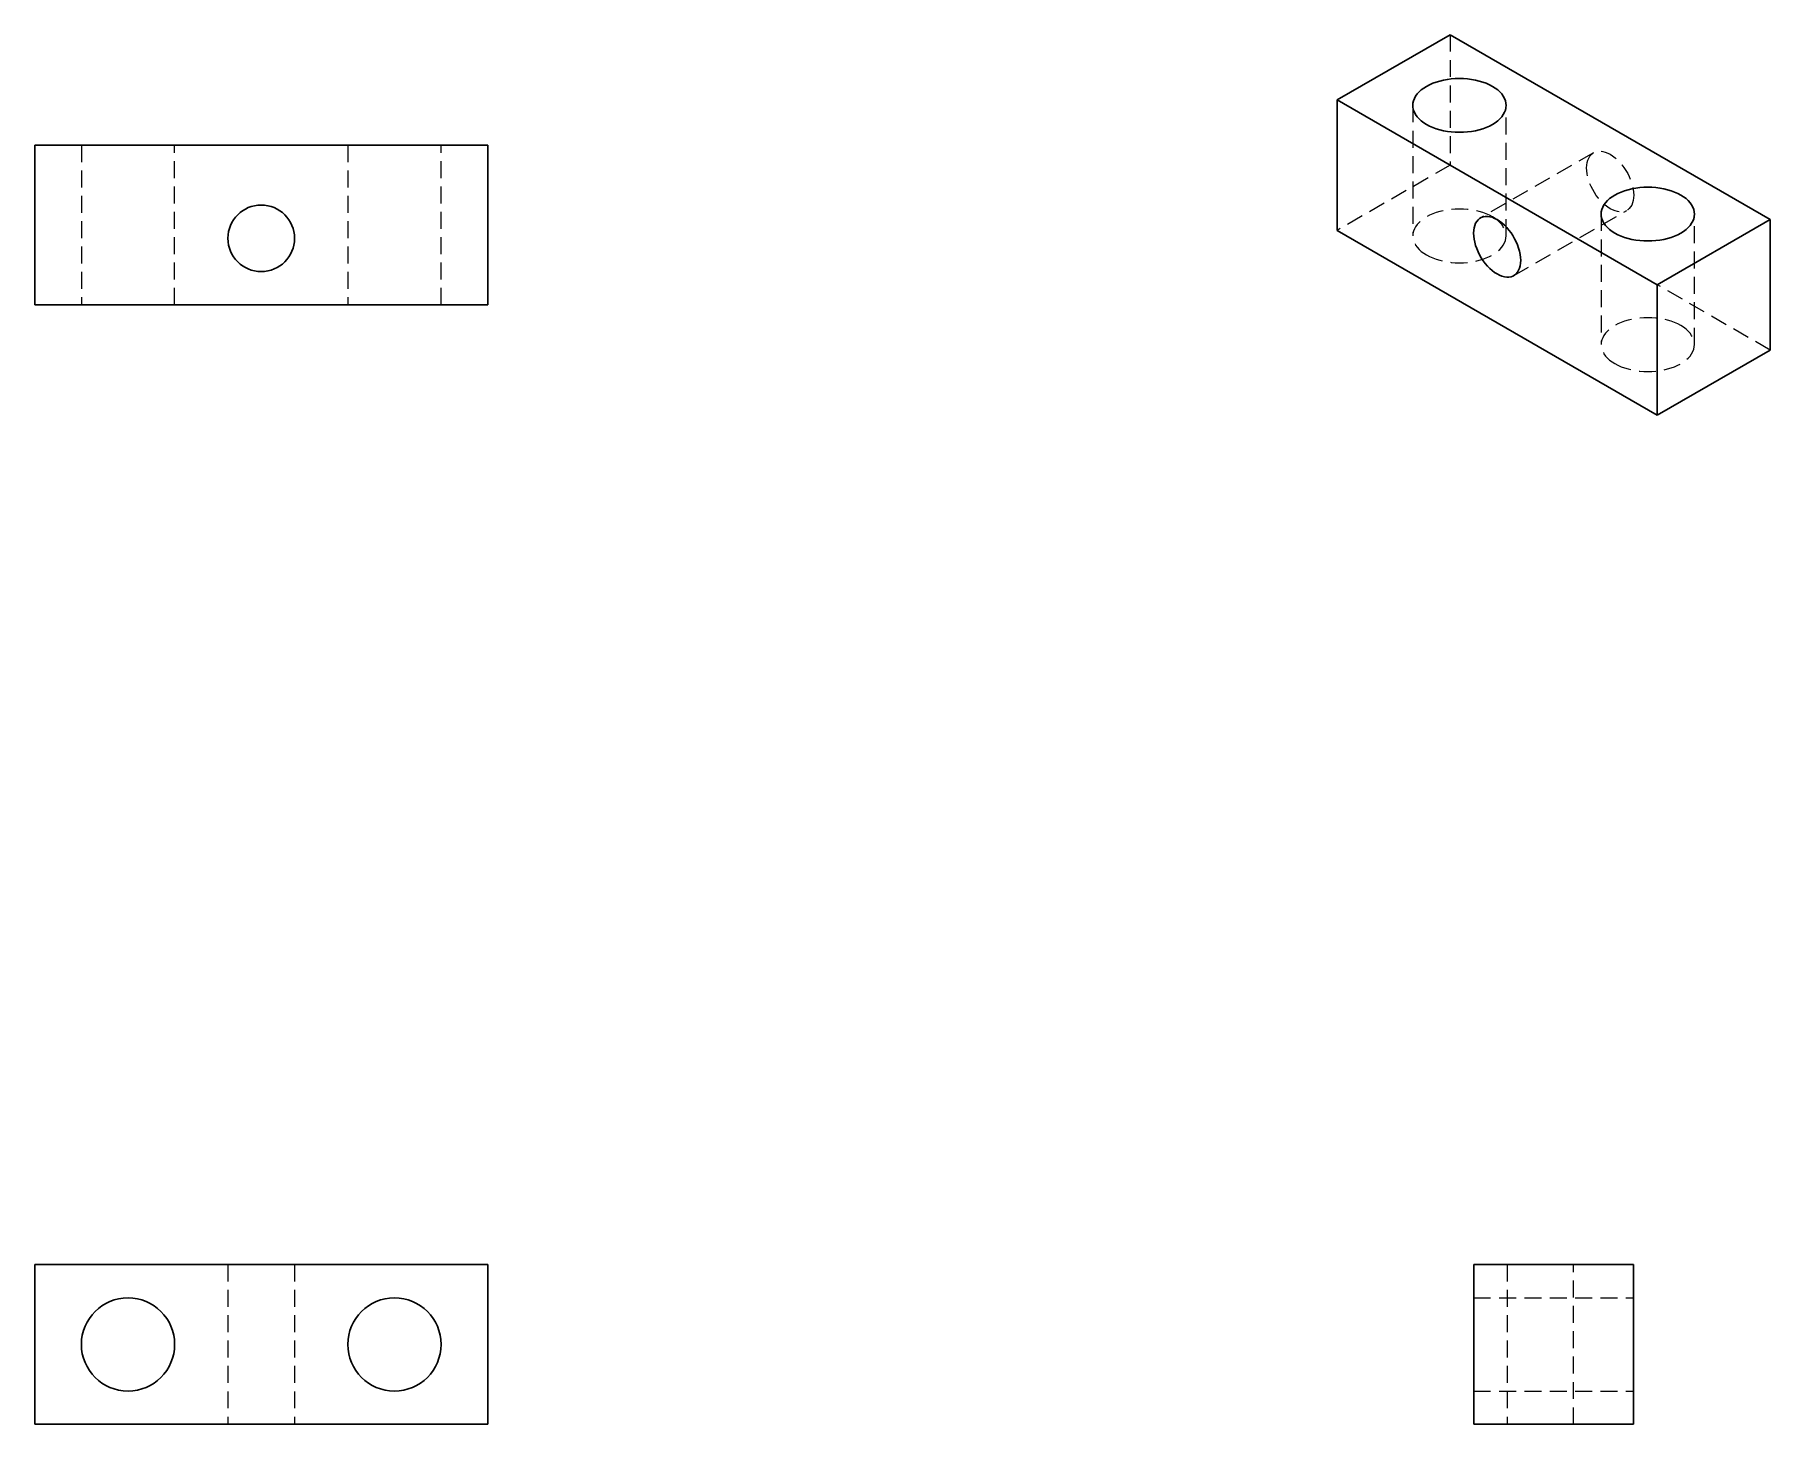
# Model space of a CAD drawing. Header units: millimetres. Extents: x 355 to 486, y 245 to 349.
import ezdxf

# ---------------------------------------------------------------- set-up
doc = ezdxf.new("R2010")
doc.units = ezdxf.units.MM
doc.linetypes.add('HIDDEN', pattern=[1.905, 1.27, -0.635])

msp = doc.modelspace()

# ---------------------------------------------------------------- linework, layer by layer
at = {"color": 7, "linetype": 'Continuous', "lineweight": 25}
for p, q in [((461.6, 349.17), (453.12, 344.27)), ((485.64, 335.29), (461.6, 349.17)), ((453.12, 344.27), (477.16, 330.39)), ((453.12, 344.27), (453.12, 334.47)), ((355.36, 328.88), (355.36, 340.88)), ((389.36, 340.88), (355.36, 340.88)), ((389.36, 328.88), (389.36, 340.88)), ((477.16, 330.39), (485.64, 335.29)), ((485.64, 335.29), (485.64, 325.49)), ((453.12, 334.47), (477.16, 320.59)), ((477.16, 330.39), (477.16, 320.59)), ((389.36, 328.88), (355.36, 328.88)), ((477.16, 320.59), (485.64, 325.49)), ((389.36, 256.83), (355.36, 256.83)), ((355.36, 256.83), (355.36, 244.83)), ((389.36, 244.83), (389.36, 256.83)), ((463.38, 244.83), (463.38, 256.83)), ((463.38, 256.83), (475.38, 256.83)), ((475.38, 244.83), (475.38, 256.83)), ((355.36, 244.83), (389.36, 244.83)), ((463.38, 244.83), (475.38, 244.83))]:
    msp.add_line(p, q, dxfattribs=at)
at = {"color": 7, "linetype": 'HIDDEN', "lineweight": 18}
for p, q in [((461.6, 349.17), (461.6, 339.37)), ((458.81, 343.86), (458.81, 334.06)), ((465.81, 334.06), (465.81, 343.86)), ((358.86, 340.88), (358.86, 328.88)), ((365.86, 328.88), (365.86, 340.88)), ((378.86, 340.88), (378.86, 328.88)), ((385.86, 328.88), (385.86, 340.88)), ((472.37, 340.31), (463.89, 335.41)), ((461.6, 339.37), (453.12, 334.47)), ((485.64, 325.49), (461.6, 339.37)), ((466.39, 331.08), (474.87, 335.98)), ((472.95, 335.7), (472.95, 325.9)), ((479.95, 325.9), (479.95, 335.7)), ((369.86, 256.83), (369.86, 244.83)), ((374.86, 256.83), (374.86, 244.83)), ((465.88, 256.83), (465.88, 244.83)), ((470.88, 244.83), (470.88, 256.83)), ((463.38, 254.33), (475.38, 254.33)), ((463.38, 247.33), (475.38, 247.33))]:
    msp.add_line(p, q, dxfattribs=at)
at = {"color": 7, "linetype": 'Continuous', "lineweight": 25, "flags": 128}
for points in [[(464.78, 345.29), (464.56, 345.41), (464.32, 345.52), (464.06, 345.61), (463.79, 345.69), (463.51, 345.76), (463.21, 345.81), (462.92, 345.85), (462.61, 345.87), (462.31, 345.88), (462, 345.87), (461.7, 345.85), (461.4, 345.81), (461.11, 345.76), (460.83, 345.69), (460.56, 345.61), (460.3, 345.52), (460.06, 345.41), (459.83, 345.29), (459.63, 345.16), (459.44, 345.02), (459.28, 344.87), (459.14, 344.72), (459.02, 344.55), (458.93, 344.38), (458.86, 344.21), (458.82, 344.04), (458.81, 343.86), (458.82, 343.69), (458.86, 343.51), (458.93, 343.34), (459.02, 343.17), (459.14, 343.01), (459.28, 342.85), (459.44, 342.7), (459.63, 342.56), (459.83, 342.43)], [(459.83, 342.43), (460.06, 342.31), (460.3, 342.21), (460.56, 342.11), (460.83, 342.03), (461.11, 341.96), (461.4, 341.91), (461.7, 341.87), (462, 341.85), (462.31, 341.84), (462.61, 341.85), (462.92, 341.87), (463.21, 341.91), (463.51, 341.96), (463.79, 342.03), (464.06, 342.11), (464.32, 342.21), (464.56, 342.31), (464.78, 342.43), (464.99, 342.56), (465.18, 342.7), (465.34, 342.85), (465.48, 343.01), (465.6, 343.17), (465.69, 343.34), (465.76, 343.51), (465.8, 343.69), (465.81, 343.86), (465.8, 344.04), (465.76, 344.21), (465.69, 344.38), (465.6, 344.55), (465.48, 344.72), (465.34, 344.87), (465.18, 345.02), (464.99, 345.16), (464.78, 345.29)], [(478.93, 337.13), (478.7, 337.25), (478.46, 337.35), (478.2, 337.45), (477.93, 337.53), (477.65, 337.6), (477.36, 337.65), (477.06, 337.69), (476.76, 337.71), (476.45, 337.72), (476.15, 337.71), (475.84, 337.69), (475.55, 337.65), (475.25, 337.6), (474.97, 337.53), (474.7, 337.45), (474.44, 337.35), (474.2, 337.25), (473.98, 337.13), (473.77, 337), (473.58, 336.86), (473.42, 336.71), (473.28, 336.55), (473.16, 336.39), (473.07, 336.22), (473, 336.05), (472.96, 335.87), (472.95, 335.7), (472.96, 335.52), (473, 335.35), (473.07, 335.17), (473.16, 335.01), (473.28, 334.84), (473.42, 334.69), (473.58, 334.54), (473.77, 334.4), (473.98, 334.27)], [(473.98, 334.27), (474.2, 334.15), (474.44, 334.04), (474.7, 333.95), (474.97, 333.87), (475.25, 333.8), (475.55, 333.75), (475.84, 333.71), (476.15, 333.68), (476.45, 333.68), (476.76, 333.68), (477.06, 333.71), (477.36, 333.75), (477.65, 333.8), (477.93, 333.87), (478.2, 333.95), (478.46, 334.04), (478.7, 334.15), (478.93, 334.27), (479.13, 334.4), (479.32, 334.54), (479.48, 334.69), (479.62, 334.84), (479.74, 335.01), (479.83, 335.17), (479.9, 335.35), (479.94, 335.52), (479.95, 335.7), (479.94, 335.87), (479.9, 336.05), (479.83, 336.22), (479.74, 336.39), (479.62, 336.55), (479.48, 336.71), (479.32, 336.86), (479.13, 337), (478.93, 337.13)], [(466.91, 332.23), (466.9, 332.45), (466.87, 332.67), (466.82, 332.91), (466.75, 333.15), (466.67, 333.38), (466.57, 333.62), (466.45, 333.85), (466.32, 334.08), (466.18, 334.3), (466.02, 334.5), (465.86, 334.7), (465.68, 334.87), (465.5, 335.03), (465.32, 335.17), (465.14, 335.29), (464.95, 335.38), (464.77, 335.46), (464.59, 335.5), (464.42, 335.53), (464.25, 335.53), (464.1, 335.5), (463.95, 335.45), (463.82, 335.37), (463.71, 335.27), (463.61, 335.15), (463.52, 335.01), (463.46, 334.85), (463.41, 334.67), (463.38, 334.48), (463.37, 334.27)], [(463.37, 334.27), (463.38, 334.05), (463.41, 333.82), (463.46, 333.59), (463.52, 333.35), (463.61, 333.11), (463.71, 332.87), (463.82, 332.64), (463.95, 332.41), (464.1, 332.2), (464.25, 331.99), (464.42, 331.8), (464.59, 331.62), (464.77, 331.46), (464.95, 331.32), (465.14, 331.21), (465.32, 331.11), (465.5, 331.04), (465.68, 330.99), (465.86, 330.97), (466.02, 330.97), (466.18, 331), (466.32, 331.05), (466.45, 331.12), (466.57, 331.22), (466.67, 331.34), (466.75, 331.48), (466.82, 331.65), (466.87, 331.82), (466.9, 332.02), (466.91, 332.23)]]:
    msp.add_lwpolyline(points, dxfattribs=at)
at = {"color": 7, "linetype": 'HIDDEN', "lineweight": 18, "flags": 128}
for points in [[(471.85, 339.17), (471.86, 339.37), (471.89, 339.57), (471.94, 339.75), (472.01, 339.91), (472.09, 340.05), (472.19, 340.17), (472.31, 340.27), (472.44, 340.35), (472.58, 340.4), (472.74, 340.42), (472.9, 340.43), (473.08, 340.4), (473.26, 340.35), (473.44, 340.28), (473.62, 340.19), (473.81, 340.07), (473.99, 339.93), (474.17, 339.77), (474.34, 339.6), (474.51, 339.4), (474.66, 339.2), (474.81, 338.98), (474.94, 338.75), (475.05, 338.52), (475.15, 338.28), (475.24, 338.04), (475.3, 337.81), (475.35, 337.57), (475.38, 337.34), (475.39, 337.13)], [(475.39, 337.13), (475.38, 336.92), (475.35, 336.72), (475.3, 336.54), (475.24, 336.38), (475.15, 336.24), (475.05, 336.12), (474.94, 336.02), (474.81, 335.95), (474.66, 335.89), (474.51, 335.87), (474.34, 335.87), (474.17, 335.89), (473.99, 335.94), (473.81, 336.01), (473.62, 336.1), (473.44, 336.22), (473.26, 336.36), (473.08, 336.52), (472.9, 336.7), (472.74, 336.89), (472.58, 337.09), (472.44, 337.31), (472.31, 337.54), (472.19, 337.77), (472.09, 338.01), (472.01, 338.25), (471.94, 338.49), (471.89, 338.72), (471.86, 338.95), (471.85, 339.17)], [(464.78, 335.49), (464.56, 335.61), (464.32, 335.72), (464.06, 335.81), (463.79, 335.89), (463.51, 335.96), (463.21, 336.01), (462.92, 336.05), (462.61, 336.08), (462.31, 336.08), (462, 336.08), (461.7, 336.05), (461.4, 336.01), (461.11, 335.96), (460.83, 335.89), (460.56, 335.81), (460.3, 335.72), (460.06, 335.61), (459.83, 335.49), (459.63, 335.36), (459.44, 335.22), (459.28, 335.07), (459.14, 334.92), (459.02, 334.75), (458.93, 334.59), (458.86, 334.41), (458.82, 334.24), (458.81, 334.06), (458.82, 333.89), (458.86, 333.71), (458.93, 333.54), (459.02, 333.37), (459.14, 333.21), (459.28, 333.05), (459.44, 332.9), (459.63, 332.76), (459.83, 332.63)], [(459.83, 332.63), (460.06, 332.51), (460.3, 332.41), (460.56, 332.31), (460.83, 332.23), (461.11, 332.16), (461.4, 332.11), (461.7, 332.07), (462, 332.05), (462.31, 332.04), (462.61, 332.05), (462.92, 332.07), (463.21, 332.11), (463.51, 332.16), (463.79, 332.23), (464.06, 332.31), (464.32, 332.41), (464.56, 332.51), (464.78, 332.63), (464.99, 332.76), (465.18, 332.9), (465.34, 333.05), (465.48, 333.21), (465.6, 333.37), (465.69, 333.54), (465.76, 333.71), (465.8, 333.89), (465.81, 334.06), (465.8, 334.24), (465.76, 334.41), (465.69, 334.59), (465.6, 334.75), (465.48, 334.92), (465.34, 335.07), (465.18, 335.22), (464.99, 335.36), (464.78, 335.49)], [(478.93, 327.33), (478.7, 327.45), (478.46, 327.55), (478.2, 327.65), (477.93, 327.73), (477.65, 327.8), (477.36, 327.85), (477.06, 327.89), (476.76, 327.91), (476.45, 327.92), (476.15, 327.91), (475.84, 327.89), (475.55, 327.85), (475.25, 327.8), (474.97, 327.73), (474.7, 327.65), (474.44, 327.55), (474.2, 327.45), (473.98, 327.33), (473.77, 327.2), (473.58, 327.06), (473.42, 326.91), (473.28, 326.75), (473.16, 326.59), (473.07, 326.42), (473, 326.25), (472.96, 326.07), (472.95, 325.9), (472.96, 325.72), (473, 325.55), (473.07, 325.38), (473.16, 325.21), (473.28, 325.04), (473.42, 324.89), (473.58, 324.74), (473.77, 324.6), (473.98, 324.47)], [(473.98, 324.47), (474.2, 324.35), (474.44, 324.24), (474.7, 324.15), (474.97, 324.07), (475.25, 324), (475.55, 323.95), (475.84, 323.91), (476.15, 323.89), (476.45, 323.88), (476.76, 323.89), (477.06, 323.91), (477.36, 323.95), (477.65, 324), (477.93, 324.07), (478.2, 324.15), (478.46, 324.24), (478.7, 324.35), (478.93, 324.47), (479.13, 324.6), (479.32, 324.74), (479.48, 324.89), (479.62, 325.04), (479.74, 325.21), (479.83, 325.38), (479.9, 325.55), (479.94, 325.72), (479.95, 325.9), (479.94, 326.07), (479.9, 326.25), (479.83, 326.42), (479.74, 326.59), (479.62, 326.75), (479.48, 326.91), (479.32, 327.06), (479.13, 327.2), (478.93, 327.33)]]:
    msp.add_lwpolyline(points, dxfattribs=at)
at = {"color": 7, "linetype": 'Continuous', "lineweight": 25}
for centre, radius, start, end in [((372.36, 333.88), 2.5, 0, 180), ((372.36, 333.88), 2.5, 180, 0), ((362.36, 250.83), 3.5, 90, 270), ((362.36, 250.83), 3.5, 270, 90), ((382.36, 250.83), 3.5, 90, 270), ((382.36, 250.83), 3.5, 270, 90)]:
    msp.add_arc(centre, radius, start, end, dxfattribs=at)

doc.saveas('drawing.dxf')
